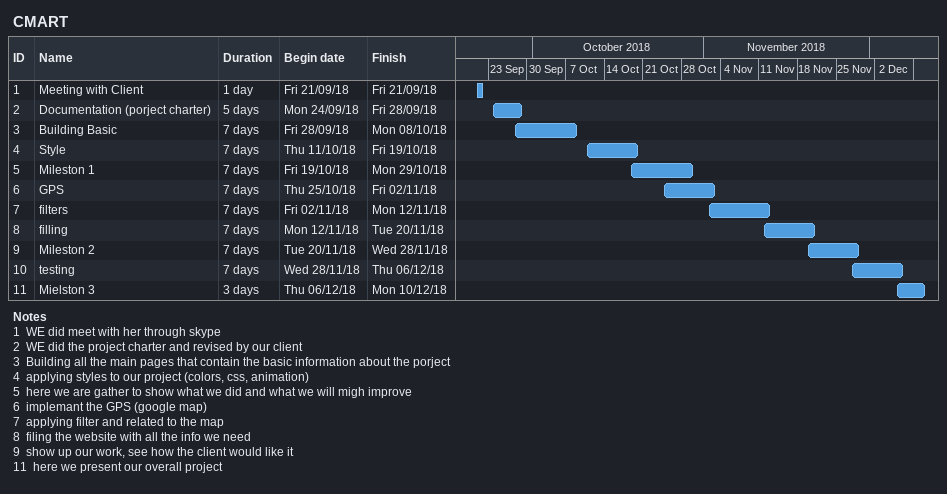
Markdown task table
CMART

| ID | Task | Duration | Start | Finish |
|---|---|---|---|---|
| 1 | Meeting with Client | 1d | 2018-09-21 | 2018-09-21 |
| 2 | Documentation (porject charter) | 5d | 2018-09-24 | 2018-09-28 |
| 3 | Building Basic | 7d | 2018-09-28 | 2018-10-08 |
| 4 | Style | 7d | 2018-10-11 | 2018-10-19 |
| 5 | Mileston 1 | 7d | 2018-10-19 | 2018-10-29 |
| 6 | GPS | 7d | 2018-10-25 | 2018-11-02 |
| 7 | filters | 7d | 2018-11-02 | 2018-11-12 |
| 8 | filling | 7d | 2018-11-12 | 2018-11-20 |
| 9 | Mileston 2 | 7d | 2018-11-20 | 2018-11-28 |
| 10 | testing | 7d | 2018-11-28 | 2018-12-06 |
| 11 | Mielston 3 | 3d | 2018-12-06 | 2018-12-10 |

Notes
- 1: WE did meet with her through skype
- 2: WE did the project charter and revised by our client
- 3: Building all the main pages that contain the basic information about the porject
- 4: applying styles to our project (colors, css, animation)
- 5: here we are gather to show what we did and what we will migh improve
- 6: implemant the GPS (google map)
- 7: applying filter and related to the map
- 8: filing the website with all the info we need
- 9: show up our work, see how the client would like it
- 11: here we present our overall project
